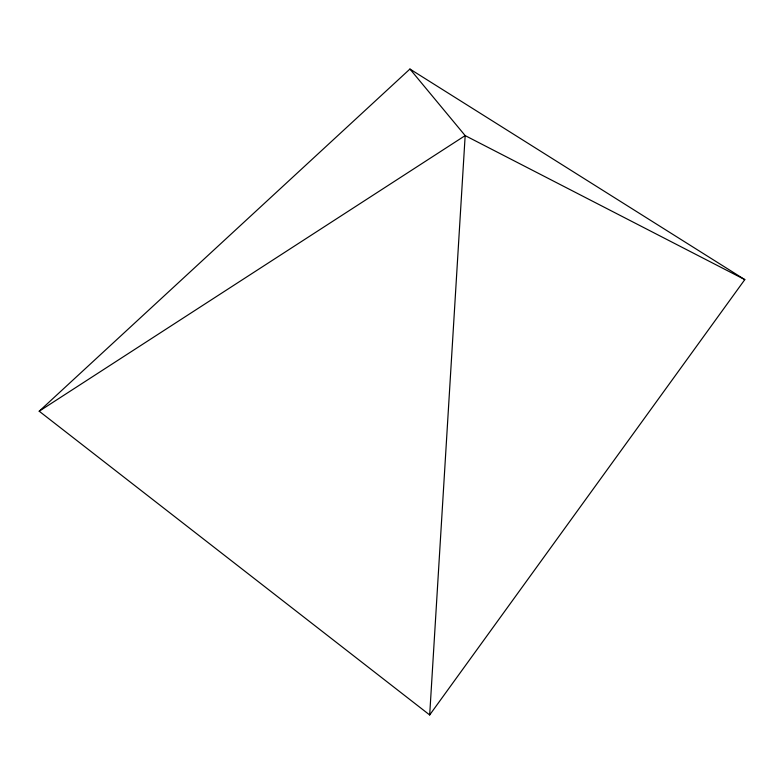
<?xml version="1.0" encoding="UTF-8"?>
<svg xmlns="http://www.w3.org/2000/svg" width="784" height="784" viewBox="0 0 784 784"><rect width="100%" height="100%" fill="white"/><g stroke="black" fill="none" stroke-linecap="round" stroke-linejoin="round"><path stroke-width="1.18" d="M429.681 714.959L465.167 135.603L409.934 69.041L39.2 411.218L429.681 714.959L744.8 279.614L409.934 69.041M39.2 411.218L465.167 135.603L744.8 279.614"/></g></svg>
